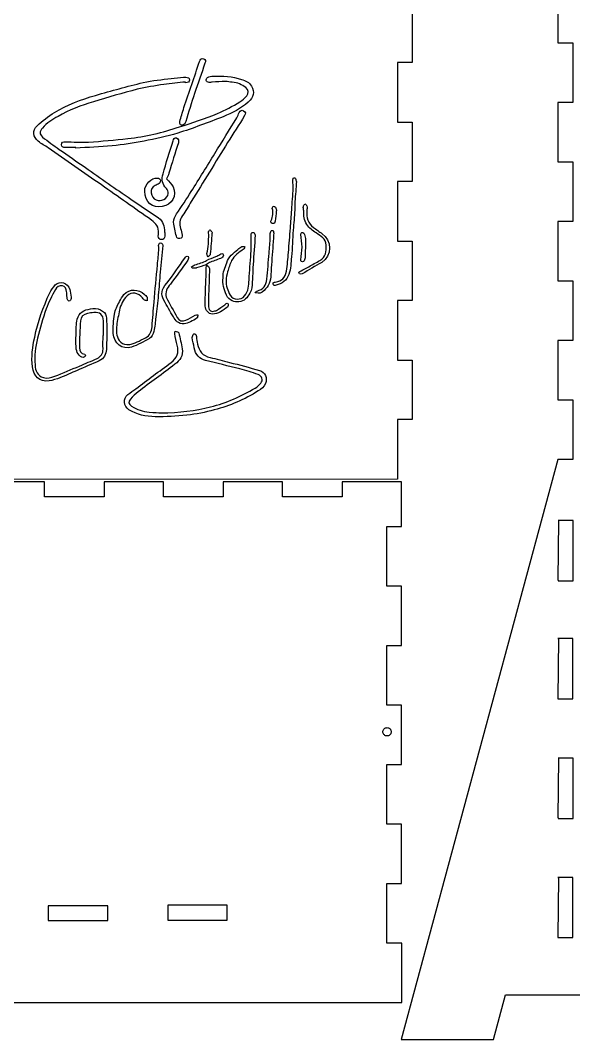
# Model space of a CAD drawing. Extents: x 594 to 1131, y 303 to 853.
# Drawn here: x 766.1 to 952, y 302.9 to 645.5 of the extents above; entities that cross this region are included whole.
import ezdxf

# ---------------------------------------------------------------- set-up
doc = ezdxf.new("R2010")
doc.units = 0
doc.layers.get('0').update_dxf_attribs({"linetype": 'CONTINUOUS'})

msp = doc.modelspace()

# ---------------------------------------------------------------- linework, layer by layer
at = {"color": 7}
for p, q in [((946.700829, 657.929193), (946.700829, 637.962385)), ((897.782562, 651.340204), (897.782562, 631.338127)), ((946.700829, 637.962385), (951.710159, 637.962385)), ((951.710159, 637.962385), (951.710159, 617.960309)), ((897.782562, 631.338127), (892.808501, 631.338127)), ((892.808501, 631.338127), (892.808501, 611.336024)), ((951.710159, 617.960309), (946.700829, 617.960309)), ((946.700829, 617.960309), (946.700829, 597.958232)), ((892.808501, 611.336024), (897.782562, 611.336024)), ((897.782562, 611.336024), (897.782562, 591.333947)), ((946.700829, 597.958232), (951.710159, 597.958232)), ((951.710159, 597.958232), (951.710159, 577.956155)), ((897.782562, 591.333947), (892.808501, 591.333947)), ((892.808501, 591.333947), (892.808501, 571.33187)), ((951.710159, 577.956155), (946.700829, 577.956155)), ((946.700829, 577.956155), (946.700829, 557.954079)), ((892.808501, 571.33187), (897.782562, 571.33187)), ((897.782562, 571.33187), (897.782562, 551.329794)), ((946.700829, 557.954079), (951.710159, 557.954079)), ((951.710159, 557.954079), (951.710159, 537.951976)), ((897.782562, 551.329794), (892.808501, 551.329794)), ((892.808501, 551.329794), (892.808501, 531.327717)), ((951.710159, 537.951976), (946.700829, 537.951976)), ((946.700829, 537.951976), (946.700829, 517.949901)), ((892.808501, 531.327717), (897.782562, 531.327717)), ((897.782562, 531.327717), (897.782562, 511.32564)), ((946.700829, 517.949901), (951.710159, 517.949901)), ((951.710159, 517.949901), (951.710159, 497.947833)), ((897.782562, 511.32564), (892.808501, 511.32564)), ((892.808501, 511.32564), (892.808501, 491.323564)), ((946.700829, 497.947833), (893.99694, 302.93638)), ((951.710159, 497.947833), (946.700829, 497.947833)), ((892.808501, 491.323564), (602.654336, 491.198628)), ((774.205556, 490.372713), (754.203479, 490.372713)), ((774.205556, 485.363357), (774.205556, 490.372713)), ((814.209736, 490.372713), (794.207659, 490.372713)), ((794.207659, 490.372713), (794.207659, 485.363357)), ((814.209736, 485.363357), (814.209736, 490.372713)), ((854.213889, 490.372713), (834.211812, 490.372713)), ((834.211812, 490.372713), (834.211812, 485.363357)), ((854.213889, 485.363357), (854.213889, 490.372713)), ((894.182773, 490.372713), (874.180697, 490.372713)), ((874.180697, 490.372713), (874.180697, 485.363357)), ((894.182773, 475.379966), (894.182773, 490.372713)), ((794.207659, 485.363357), (774.205556, 485.363357)), ((834.211812, 485.363357), (814.209736, 485.363357)), ((874.180697, 485.363357), (854.213889, 485.363357)), ((946.937287, 477.4166), (946.700591, 457.414515)), ((951.805515, 477.4166), (946.831454, 477.4166)), ((946.831454, 477.4166), (946.937287, 477.4166)), ((951.805515, 457.414515), (951.805515, 477.4166)), ((889.208712, 455.37789), (889.208712, 475.379966)), ((889.208712, 475.379966), (894.182773, 475.379966)), ((946.700591, 457.414515), (946.831454, 457.414515)), ((946.831454, 457.414515), (946.831454, 457.202854)), ((946.831454, 457.202854), (951.805515, 457.202854)), ((951.805515, 457.202854), (951.805515, 457.414515)), ((894.182773, 455.37789), (889.208712, 455.37789)), ((894.182773, 435.375813), (894.182773, 455.37789)), ((889.208712, 415.373736), (889.208712, 435.375813)), ((889.208712, 435.375813), (894.182773, 435.375813)), ((946.866723, 437.729936), (946.700591, 417.727851)), ((951.73495, 437.729936), (946.725594, 437.729936)), ((946.725594, 437.729936), (946.866723, 437.729936)), ((951.73495, 417.727851), (951.73495, 437.729936)), ((894.182773, 415.373736), (889.208712, 415.373736)), ((894.182773, 395.371633), (894.182773, 415.373736)), ((946.700591, 417.727851), (946.725726, 417.727851)), ((946.725726, 417.727851), (946.725594, 417.516187)), ((946.725594, 417.516187), (951.73495, 417.516187)), ((951.73495, 417.516187), (951.73495, 417.727851)), ((946.937287, 397.514106), (946.700591, 377.512042)), ((951.805515, 397.514106), (946.831454, 397.514106)), ((946.831454, 397.514106), (946.937287, 397.514106)), ((951.805515, 377.512042), (951.805515, 397.514106)), ((889.208712, 375.369556), (889.208712, 395.371633)), ((889.208712, 395.371633), (894.182773, 395.371633)), ((946.700591, 377.512042), (946.831454, 377.512042)), ((946.831454, 377.512042), (946.831454, 377.300367)), ((946.831454, 377.300367), (951.805515, 377.300367)), ((951.805515, 377.300367), (951.805515, 377.512042)), ((894.182773, 375.369556), (889.208712, 375.369556)), ((894.182773, 355.367506), (894.182773, 375.369556)), ((946.866723, 357.47467), (946.700591, 337.472604)), ((951.73495, 357.47467), (946.725594, 357.47467)), ((946.725594, 357.47467), (946.866723, 357.47467)), ((951.73495, 337.472604), (951.73495, 357.47467)), ((889.279647, 335.400328), (889.208712, 355.367506)), ((889.208712, 355.367506), (894.182773, 355.367506)), ((795.437063, 347.958895), (775.434987, 347.958895)), ((775.434987, 347.958895), (775.434987, 342.949565)), ((795.437063, 342.949565), (795.437063, 347.958895)), ((835.625605, 348.150268), (815.623528, 348.150268)), ((815.623528, 348.150268), (815.623528, 343.140938)), ((835.625605, 343.140938), (835.625605, 348.150268)), ((775.434987, 342.949565), (795.437063, 342.949565)), ((815.623528, 343.140938), (835.625605, 343.140938)), ((946.700591, 337.472604), (946.725726, 337.472604)), ((946.725726, 337.472604), (946.725594, 337.260932)), ((946.725594, 337.260932), (951.73495, 337.260932)), ((951.73495, 337.260932), (951.73495, 337.472604)), ((894.253708, 335.400328), (889.279647, 335.400328)), ((894.253708, 315.398251), (894.253708, 335.400328)), ((599.231623, 315.384281), (889.208739, 315.398304)), ((889.208739, 315.398304), (894.253708, 315.398251)), ((925.086302, 302.93638), (929.151255, 317.977196)), ((929.151255, 317.977196), (1024.171861, 317.977196)), ((893.99694, 302.93638), (925.086302, 302.93638))]:
    msp.add_line(p, q, dxfattribs=at)
at = {"color": 0}
for points in [[(823.702189, 624.009727), (824.574465, 626.592288), (825.404795, 629.189277), (826.304235, 631.762207)], [(828.110893, 631.13082), (826.951548, 627.751158), (825.758981, 624.382522), (824.636805, 620.990586)], [(826.304235, 631.762207), (826.507231, 632.342882), (826.891523, 632.973502), (827.691303, 632.665635)], [(827.691303, 632.665635), (828.447626, 632.37449), (828.318476, 631.735948), (828.110893, 631.13082)], [(791.33792, 620.339425), (796.658866, 621.87299), (801.998244, 623.365953), (807.387252, 624.630983)], [(814.332091, 623.997896), (811.33201, 623.54264), (808.308913, 623.121485), (805.374893, 622.374678)], [(807.387252, 624.630983), (810.456281, 625.351416), (813.637941, 625.600126), (816.774019, 626.023186)], [(821.573712, 624.827029), (819.158876, 624.556998), (816.732629, 624.362169), (814.332091, 623.997896)], [(816.774019, 626.023186), (818.149576, 626.20875), (819.537599, 626.303229), (820.920829, 626.42952)], [(820.920829, 626.42952), (821.191174, 626.454202), (821.473791, 626.47764), (821.736329, 626.426947)], [(821.054433, 616.244774), (821.907324, 618.84283), (822.827098, 621.418849), (823.702189, 624.009727)], [(821.599937, 624.593874), (821.591197, 624.671592), (821.582452, 624.749311), (821.573712, 624.827029)], [(822.925537, 625.481661), (822.903853, 624.859087), (822.429596, 624.558597), (821.599937, 624.593874)], [(821.736329, 626.426947), (822.28582, 626.320844), (822.954155, 626.303735), (822.925537, 625.481661)], [(828.48569, 625.373875), (828.386663, 625.59108), (828.700458, 626.216589), (828.972502, 626.337693)], [(829.48635, 624.654912), (829.100787, 624.769013), (828.636885, 625.042264), (828.48569, 625.373875)], [(828.972502, 626.337693), (829.563733, 626.600893), (830.242224, 626.753393), (830.892808, 626.783516)], [(830.549506, 624.79301), (830.190035, 624.771599), (829.799079, 624.562366), (829.48635, 624.654912)], [(834.968227, 625.002893), (833.494898, 624.995402), (832.021708, 624.880698), (830.549506, 624.79301)], [(830.892808, 626.783516), (834.112554, 626.932593), (837.300212, 626.734848), (840.39013, 625.702383)], [(837.298052, 624.723996), (836.52302, 624.712726), (835.744402, 625.006839), (834.968227, 625.002893)], [(841.805083, 622.92784), (840.472227, 623.87407), (839.067113, 624.74972), (837.298052, 624.723996)], [(840.39013, 625.702383), (841.721959, 625.257363), (843.024087, 624.737284), (843.774347, 623.461461)], [(777.514008, 614.570703), (781.799791, 617.219785), (786.517701, 618.950177), (791.33792, 620.339425)], [(805.374893, 622.374678), (800.425182, 621.114811), (795.515534, 619.682815), (790.630893, 618.186565)], [(824.636805, 620.990586), (823.59671, 617.846767), (822.617044, 614.682628), (821.645103, 611.516896)], [(839.855653, 618.148543), (840.722321, 618.641235), (841.439359, 619.440742), (842.130189, 620.187603)], [(842.130189, 620.187603), (842.912111, 621.032953), (842.825206, 622.203627), (841.805083, 622.92784)], [(843.774347, 623.461461), (844.927602, 621.500387), (844.506406, 619.608842), (842.676221, 618.080507)], [(790.630893, 618.186565), (786.522316, 616.928037), (782.4778, 615.448441), (778.745424, 613.274745)], [(832.323326, 614.234591), (834.938348, 615.283667), (837.395541, 616.749995), (839.855653, 618.148543)], [(842.676221, 618.080507), (840.146782, 615.96825), (837.318436, 614.336283), (834.261645, 613.165702)], [(771.713743, 610.121794), (773.467879, 611.796653), (775.448271, 613.293852), (777.514008, 614.570703)], [(778.745424, 613.274745), (776.856425, 612.174615), (774.912548, 611.130578), (773.48987, 609.361395)], [(819.549143, 609.70902), (823.845382, 611.103764), (828.133815, 612.553868), (832.323326, 614.234591)], [(819.64827, 611.540992), (820.052207, 612.90163), (820.510323, 614.587318), (821.054433, 616.244774)], [(841.443268, 613.516283), (839.536628, 610.507008), (837.617499, 607.505345), (835.741787, 604.476838)], [(838.787828, 612.783868), (839.130302, 613.346419), (839.353372, 613.980589), (839.649687, 614.572609)], [(839.649687, 614.572609), (839.960416, 615.193438), (840.436884, 615.544808), (841.109056, 615.144967)], [(841.109056, 615.144967), (841.76411, 614.755311), (841.864553, 614.181204), (841.443268, 613.516283)], [(772.090109, 604.901857), (770.313724, 606.378736), (770.061039, 608.543777), (771.713743, 610.121794)], [(834.261645, 613.165702), (829.200758, 611.227664), (824.139443, 609.262187), (818.977619, 607.62592)], [(820.672984, 610.358987), (819.916072, 610.157962), (819.599239, 610.407856), (819.64827, 611.540992)], [(821.645103, 611.516896), (821.474057, 610.959785), (821.279213, 610.519996), (820.672984, 610.358987)], [(831.447119, 600.814866), (833.904283, 604.798224), (836.354057, 608.786203), (838.787828, 612.783868)], [(773.48987, 609.361395), (772.520331, 608.155718), (772.37738, 607.284589), (773.554532, 606.323542)], [(802.184232, 605.829643), (808.120271, 606.443337), (813.889534, 607.871672), (819.549143, 609.70902)], [(818.977619, 607.62592), (815.287952, 606.456319), (811.454936, 605.696119), (807.646347, 604.956962)], [(775.472222, 602.656682), (774.36075, 603.429372), (773.124491, 604.041878), (772.090109, 604.901857)], [(773.554532, 606.323542), (775.353119, 604.855147), (777.276227, 603.536514), (779.173205, 602.192028)], [(779.869221, 603.760686), (779.858571, 604.583947), (780.476719, 604.756667), (781.195834, 604.741419)], [(781.139316, 602.764704), (780.478857, 602.774574), (779.878797, 603.020739), (779.869221, 603.760686)], [(781.195834, 604.741419), (783.797574, 604.686248), (786.409865, 604.484751), (788.999445, 604.643683)], [(796.924874, 603.351773), (792.862776, 602.954282), (788.771453, 602.855427), (784.692841, 602.626708)], [(788.999445, 604.643683), (793.402188, 604.913903), (797.794829, 605.375847), (802.184232, 605.829643)], [(807.646347, 604.956962), (804.100978, 604.268884), (800.517685, 603.70334), (796.924874, 603.351773)], [(814.014681, 593.907687), (815.069214, 597.632483), (816.228215, 601.328134), (817.383879, 605.023375)], [(819.166611, 604.365426), (818.106326, 600.980995), (817.072494, 597.588258), (816.007106, 594.205449)], [(817.383879, 605.023375), (817.546907, 605.544661), (817.715481, 606.347955), (818.575458, 606.018637)], [(818.575458, 606.018637), (819.323708, 605.732112), (819.393717, 605.090335), (819.166611, 604.365426)], [(835.741787, 604.476838), (831.654268, 597.87716), (827.590832, 591.262567), (823.516606, 584.654654)], [(793.313217, 590.212938), (787.373241, 594.370895), (781.425589, 598.517923), (775.472222, 602.656682)], [(779.173205, 602.192028), (782.083968, 600.129026), (785.015087, 598.094696), (787.9418, 596.054271)], [(784.685228, 602.759726), (783.503233, 602.759726), (782.321047, 602.747041), (781.139316, 602.764704)], [(784.692841, 602.626708), (784.690304, 602.671046), (784.687766, 602.715388), (784.685228, 602.759726)], [(823.521126, 588.032319), (826.191232, 592.27549), (828.815, 596.547891), (831.447119, 600.814866)], [(787.9418, 596.054271), (793.027302, 592.508801), (798.106713, 588.954474), (803.20688, 585.430218)], [(815.193222, 588.995559), (813.667237, 590.403257), (813.506786, 592.113723), (814.014681, 593.907687)], [(816.007106, 594.205449), (815.782787, 593.493186), (815.465516, 592.810194), (815.242858, 592.245139)], [(810.152414, 578.383783), (804.542025, 582.330633), (798.932824, 586.279233), (793.313217, 590.212938)], [(807.874241, 588.119241), (807.837294, 590.479293), (810.066091, 592.666934), (812.24381, 592.52481)], [(811.341544, 590.029626), (810.39976, 589.477626), (809.90272, 588.626398), (810.039572, 587.534463)], [(812.705057, 590.683017), (812.347363, 590.359258), (811.777032, 590.284876), (811.341544, 590.029626)], [(812.24381, 592.52481), (812.60241, 592.501402), (813.187155, 592.140801), (813.222587, 591.876414)], [(813.222587, 591.876414), (813.273283, 591.498213), (813.010084, 590.959109), (812.705057, 590.683017)], [(817.440761, 589.567274), (818.774217, 586.725355), (817.005006, 583.452365), (813.769596, 582.963409)], [(815.242858, 592.245139), (816.036313, 591.303391), (816.980241, 590.548744), (817.440761, 589.567274)], [(857.63764, 591.478182), (857.627934, 591.839111), (857.700508, 592.211462), (857.805043, 592.557723)], [(857.775192, 589.143255), (857.818791, 589.916232), (857.658585, 590.698778), (857.63764, 591.478182)], [(857.805043, 592.557723), (857.823744, 592.619697), (858.302921, 592.659224), (858.360436, 592.571719)], [(858.874307, 591.391187), (858.697953, 589.134638), (858.502031, 586.879365), (858.354551, 584.620933)], [(858.360436, 592.571719), (858.556569, 592.273313), (858.66206, 591.9146), (858.794847, 591.576051)], [(858.794847, 591.576051), (858.81537, 591.523739), (858.797713, 591.456448), (858.797713, 591.396088)], [(858.797713, 591.396088), (858.823244, 591.394455), (858.848775, 591.39282), (858.874307, 591.391187)], [(813.769596, 582.963409), (810.503329, 582.469807), (807.934149, 584.29229), (807.874241, 588.119241)], [(810.039572, 587.534463), (810.174486, 586.457953), (810.731673, 585.600548), (811.769303, 585.166226)], [(811.769303, 585.166226), (813.33318, 584.511628), (815.511821, 585.626612), (815.777801, 587.315014)], [(815.777801, 587.315014), (815.861042, 587.843432), (815.586777, 588.632506), (815.193222, 588.995559)], [(818.566557, 580.469176), (820.253704, 582.96628), (821.916148, 585.481781), (823.521126, 588.032319)], [(857.254491, 581.828241), (857.42808, 584.266653), (857.637584, 586.702894), (857.775192, 589.143255)], [(803.20688, 585.430218), (806.288386, 583.30087), (809.409489, 581.228926), (812.502467, 579.116063)], [(823.516606, 584.654654), (822.549274, 583.085747), (821.674971, 581.447397), (820.581159, 579.972003)], [(850.736572, 582.296301), (850.666275, 582.506777), (850.890749, 582.815696), (850.978871, 583.079083)], [(850.978871, 583.079083), (851.262181, 582.969156), (851.672504, 582.938089), (851.800605, 582.731789)], [(851.800605, 582.731789), (852.021848, 582.375488), (852.067791, 581.910354), (852.187274, 581.49088)], [(858.354551, 584.620933), (858.292249, 583.666882), (858.382692, 582.702587), (858.315182, 581.74922)], [(861.292935, 581.509243), (861.296533, 582.014879), (861.118425, 582.529398), (861.170764, 583.024273)], [(861.170764, 583.024273), (861.202848, 583.327617), (861.514711, 583.601372), (861.700938, 583.888408)], [(861.700938, 583.888408), (861.928743, 583.652162), (862.304151, 583.44303), (862.35357, 583.174029)], [(862.35357, 583.174029), (862.45574, 582.617742), (862.384354, 582.029577), (862.384354, 581.553443)], [(812.502467, 579.116063), (814.129406, 578.004671), (814.392016, 576.260542), (814.562118, 574.491382)], [(817.579962, 577.681781), (817.605826, 578.739367), (817.986548, 579.610715), (818.566557, 580.469176)], [(820.581159, 579.972003), (819.528242, 578.551758), (819.513217, 577.115366), (819.937561, 575.540011)], [(850.384264, 578.281829), (850.897945, 579.595879), (851.204933, 580.89388), (850.736572, 582.296301)], [(852.083638, 581.454943), (851.976082, 580.315771), (851.889149, 579.174111), (851.752219, 578.038482)], [(852.187274, 581.49088), (852.152736, 581.478903), (852.118187, 581.46692), (852.083638, 581.454943)], [(856.837572, 575.766595), (856.99227, 577.785933), (857.110687, 579.808031), (857.254491, 581.828241)], [(858.315182, 581.74922), (858.157485, 579.52281), (857.918452, 577.302137), (857.76342, 575.075583)], [(862.344664, 576.9172), (861.414484, 578.339422), (861.281452, 579.892143), (861.292935, 581.509243)], [(862.384354, 581.553443), (862.106208, 579.22232), (862.738928, 577.344554), (864.585417, 575.966576)], [(812.516787, 574.015492), (812.711654, 576.002969), (811.660697, 577.322715), (810.152414, 578.383783)], [(818.497709, 572.995204), (818.163024, 574.551212), (817.882185, 576.118793), (817.579962, 577.681781)], [(850.733341, 577.275778), (850.060052, 577.38877), (850.260883, 577.966219), (850.384264, 578.281829)], [(851.752219, 578.038482), (851.684343, 577.475426), (851.308657, 577.179227), (850.733341, 577.275778)], [(856.163939, 567.544395), (856.4124, 570.282976), (856.627546, 573.024722), (856.837572, 575.766595)], [(865.47887, 574.109083), (864.283982, 574.87222), (863.150307, 575.685348), (862.344664, 576.9172)], [(864.585417, 575.966576), (865.549967, 575.246778), (866.488531, 574.483236), (867.503201, 573.841165)], [(813.491771, 571.836264), (812.772556, 571.872817), (812.406688, 572.31222), (812.412241, 573.026821)], [(812.412241, 573.026821), (812.4148, 573.356607), (812.484437, 573.685511), (812.516787, 574.015492)], [(814.620521, 573.03892), (814.637524, 572.328379), (814.172928, 571.801637), (813.491771, 571.836264)], [(814.562118, 574.491382), (814.608422, 574.009773), (814.608927, 573.523366), (814.620521, 573.03892)], [(819.670669, 572.185135), (818.980922, 572.046645), (818.622239, 572.416239), (818.497709, 572.995204)], [(820.411679, 573.338111), (820.483392, 572.804318), (820.33378, 572.318278), (819.670669, 572.185135)], [(819.937561, 575.540011), (820.132761, 574.815355), (820.311991, 574.080176), (820.411679, 573.338111)], [(828.726051, 567.222927), (829.339909, 569.306832), (829.345406, 571.438851), (829.370038, 573.57298)], [(829.370038, 573.57298), (829.373058, 573.834985), (829.190979, 574.125286), (829.258661, 574.353924)], [(829.258661, 574.353924), (829.347921, 574.655426), (829.599342, 574.908924), (829.781049, 575.183061)], [(829.781049, 575.183061), (830.014136, 574.92682), (830.260926, 574.681124), (830.471418, 574.407503)], [(830.444921, 574.053662), (830.275441, 571.710861), (830.133441, 569.365379), (829.905425, 567.028299)], [(830.480303, 574.052196), (830.468509, 574.052684), (830.456715, 574.053173), (830.444921, 574.053662)], [(830.471418, 574.407503), (830.529761, 574.331669), (830.480303, 574.172912), (830.480303, 574.052196)], [(843.557825, 567.180221), (843.666936, 569.2059), (843.602213, 571.240463), (843.65653, 573.269946)], [(843.65653, 573.269946), (843.668857, 573.730305), (843.745962, 574.358372), (844.404814, 574.262382)], [(844.972256, 573.367174), (844.784208, 570.054227), (844.51288, 566.746115), (844.307486, 563.434001)], [(844.404814, 574.262382), (844.641948, 574.227839), (844.989381, 573.668942), (844.972256, 573.367174)], [(849.650251, 567.299099), (849.798086, 569.104047), (849.946777, 570.90905), (850.071057, 572.715686)], [(850.071057, 572.715686), (850.097433, 573.099112), (849.939236, 573.505509), (850.011544, 573.872676)], [(850.011544, 573.872676), (850.087582, 574.258795), (850.280328, 574.871881), (850.523892, 574.925793)], [(850.523892, 574.925793), (851.129716, 575.059868), (851.22922, 574.477272), (851.206021, 574.017874)], [(851.206021, 574.017874), (851.120687, 572.327607), (851.002181, 570.638916), (850.886318, 568.950309)], [(857.76342, 575.075583), (857.554538, 572.075736), (857.503919, 569.060336), (857.1733, 566.075103)], [(860.374716, 573.616313), (860.358702, 573.838166), (860.501674, 574.241848), (860.628498, 574.266525)], [(860.762085, 569.265403), (860.620802, 570.795119), (860.47662, 572.204192), (860.374716, 573.616313)], [(860.628498, 574.266525), (860.859279, 574.311413), (861.291292, 574.201969), (861.360279, 574.038869)], [(861.360279, 574.038869), (861.599412, 573.473631), (861.85286, 572.859112), (861.859334, 572.260724)], [(861.859334, 572.260724), (861.882878, 570.082712), (861.834403, 567.902623), (861.749135, 565.725827)], [(868.838106, 569.945793), (868.668982, 572.157311), (867.066069, 573.095386), (865.47887, 574.109083)], [(867.503201, 573.841165), (870.684428, 571.828107), (870.922095, 566.228053), (867.355654, 564.194783)], [(812.150963, 563.346051), (812.320138, 565.177097), (812.492672, 567.007942), (812.640696, 568.840731)], [(812.640696, 568.840731), (812.666555, 569.160901), (812.534583, 569.493131), (812.555517, 569.814588)], [(812.555517, 569.814588), (812.573886, 570.09666), (812.632072, 570.442317), (812.810681, 570.624812)], [(812.810681, 570.624812), (812.932241, 570.74901), (813.355247, 570.731863), (813.528402, 570.61188)], [(813.924139, 569.909045), (813.666587, 566.90138), (813.357018, 563.898229), (813.084469, 560.891775)], [(813.528402, 570.61188), (813.731987, 570.470802), (813.943812, 570.138761), (813.924139, 569.909045)], [(839.159071, 568.571175), (839.577984, 568.907397), (839.983044, 569.293466), (840.460688, 569.511677)], [(840.460688, 569.511677), (840.745542, 569.64181), (841.159242, 569.489916), (841.515026, 569.464812)], [(841.515026, 569.464812), (841.386997, 569.172223), (841.340926, 568.76452), (841.117724, 568.605613)], [(850.886318, 568.950309), (850.683688, 565.997082), (850.373625, 563.046849), (850.300118, 560.090596)], [(860.328473, 565.055703), (860.458351, 566.492529), (860.620424, 567.926439), (860.762085, 569.265403)], [(866.703255, 564.808685), (868.777915, 565.960923), (868.999801, 567.831354), (868.838106, 569.945793)], [(815.294987, 557.212276), (817.402919, 559.936014), (819.335452, 562.796099), (821.321186, 565.613168)], [(821.321186, 565.613168), (821.622776, 566.04101), (821.931851, 566.521503), (822.43416, 566.149754)], [(822.43416, 566.149754), (822.628072, 566.006244), (822.608032, 565.231047), (822.40362, 564.945215)], [(829.166036, 566.094543), (829.007873, 566.474055), (828.635808, 566.916578), (828.726051, 567.222927)], [(828.685066, 564.82501), (829.688874, 565.472035), (830.781721, 565.666385), (831.801748, 566.135139)], [(829.905425, 567.028299), (829.873025, 566.696163), (829.422844, 566.404785), (829.166036, 566.094543)], [(833.783101, 565.740103), (832.551215, 565.175958), (831.24756, 564.77101), (829.988693, 564.261977)], [(831.801748, 566.135139), (832.265761, 566.348369), (832.72351, 566.590423), (833.144822, 566.877132)], [(833.144822, 566.877132), (833.568266, 567.165295), (834.058965, 567.365615), (834.278225, 566.834892)], [(834.278225, 566.834892), (834.388147, 566.568828), (834.074013, 565.873318), (833.783101, 565.740103)], [(835.420879, 564.070086), (836.095123, 566.052504), (837.607682, 567.326013), (839.159071, 568.571175)], [(841.117724, 568.605613), (839.59502, 567.521513), (837.952572, 566.531325), (837.080074, 564.814005)], [(842.923816, 558.312818), (843.069952, 561.271819), (843.39844, 564.221592), (843.557825, 567.180221)], [(848.906509, 558.538341), (849.212597, 561.452493), (849.410995, 564.378012), (849.650251, 567.299099)], [(855.481477, 561.248864), (855.819593, 563.329543), (855.973181, 565.441961), (856.163939, 567.544395)], [(857.1733, 566.075103), (856.953701, 564.092424), (857.053816, 562.060993), (856.311419, 560.128188)], [(861.749135, 565.725827), (861.732321, 565.296841), (861.477818, 564.848981), (861.234787, 564.473318)], [(810.99817, 550.870335), (811.366981, 555.030277), (811.766743, 559.187464), (812.150963, 563.346051)], [(822.40362, 564.945215), (820.466906, 562.237047), (818.463654, 559.576582), (816.493507, 556.89214)], [(823.786685, 562.241484), (823.714072, 562.249296), (823.588064, 562.658431), (823.629759, 562.689371)], [(823.629759, 562.689371), (823.971801, 562.943141), (824.323937, 563.215301), (824.717697, 563.361543)], [(825.078734, 562.221166), (824.647533, 562.210127), (824.213416, 562.195563), (823.786685, 562.241484)], [(824.717697, 563.361543), (826.044323, 563.854258), (827.529391, 564.080092), (828.685066, 564.82501)], [(825.319289, 562.342543), (825.234321, 562.315074), (825.159698, 562.223232), (825.078734, 562.221166)], [(828.596861, 563.393238), (827.353353, 562.995475), (826.335619, 562.67118), (825.319289, 562.342543)], [(828.263887, 553.335362), (828.362481, 556.592638), (828.478322, 559.849386), (828.596861, 563.393238)], [(829.988693, 564.261977), (829.554527, 564.086416), (829.174327, 563.777391), (828.560413, 563.40124)], [(828.560413, 563.40124), (829.866817, 562.677444), (829.628733, 561.722899), (829.606478, 560.877465)], [(834.200637, 559.044082), (834.028847, 560.834743), (834.858883, 562.417721), (835.420879, 564.070086)], [(837.080074, 564.814005), (836.47831, 563.629562), (836.085067, 562.325863), (835.713418, 561.042231)], [(844.307486, 563.434001), (844.146512, 560.838213), (844.088309, 558.235413), (843.888211, 555.643157)], [(860.528304, 564.451596), (860.391152, 564.520322), (860.310094, 564.852441), (860.328473, 565.055703)], [(860.385555, 561.351378), (861.262373, 561.813075), (862.151718, 562.251723), (863.019662, 562.72935)], [(861.234787, 564.473318), (861.156472, 564.352258), (860.723071, 564.354002), (860.528304, 564.451596)], [(867.355654, 564.194783), (865.15668, 562.941125), (863.000994, 561.611595), (860.804996, 560.352512)], [(863.019662, 562.72935), (864.254886, 563.40908), (865.470641, 564.124097), (866.703255, 564.808685)], [(813.084469, 560.891775), (812.852554, 558.333552), (812.681575, 555.769548), (812.428388, 553.21358)], [(829.606478, 560.877465), (829.542783, 558.457422), (829.411455, 556.039232), (829.333939, 553.619444)], [(835.351492, 553.216406), (834.524444, 555.063121), (833.920764, 556.946351), (834.200637, 559.044082)], [(835.713418, 561.042231), (835.44018, 560.098492), (835.257668, 559.106206), (835.203418, 558.126213)], [(845.639648, 554.566198), (847.711732, 555.097881), (848.69715, 556.545195), (848.906509, 558.538341)], [(850.300118, 560.090596), (850.246035, 557.915649), (849.509423, 556.160542), (847.958172, 554.688452)], [(851.753607, 557.572669), (854.02651, 557.993076), (855.110089, 558.963346), (855.481477, 561.248864)], [(856.311419, 560.128188), (855.529319, 558.091992), (853.984843, 557.069582), (852.023525, 556.499957)], [(859.864533, 560.324299), (859.758587, 560.350236), (859.62198, 560.806729), (859.703482, 560.920671)], [(859.703482, 560.920671), (859.848552, 561.123456), (860.144234, 561.224299), (860.385555, 561.351378)], [(860.804996, 560.352512), (860.5588, 560.211357), (860.162558, 560.251358), (859.864533, 560.324299)], [(777.847684, 555.062633), (776.741228, 552.931419), (775.571302, 550.80252), (774.77077, 548.550451)], [(775.93428, 553.923677), (776.380058, 554.902087), (777.082698, 555.804203), (777.819032, 556.600928)], [(777.819032, 556.600928), (779.308247, 558.212292), (782.02715, 557.413623), (782.657369, 555.13459)], [(780.202715, 556.293974), (779.187998, 556.420965), (778.298162, 555.930327), (777.847684, 555.062633)], [(781.623915, 554.397534), (781.440939, 555.212173), (781.245936, 556.16343), (780.202715, 556.293974)], [(782.657369, 555.13459), (782.890219, 554.292533), (783.045123, 553.423083), (783.155361, 552.555927)], [(800.906108, 553.367806), (802.760226, 555.588585), (805.9149, 555.197203), (807.688431, 553.50608)], [(814.340148, 551.472421), (813.148697, 553.67124), (813.47895, 554.865722), (815.294987, 557.212276)], [(816.493507, 556.89214), (816.010693, 556.234271), (815.413054, 555.592633), (815.171167, 554.845449)], [(835.203418, 558.126213), (835.105102, 556.35044), (835.740965, 554.725372), (836.593668, 553.213613)], [(841.441175, 552.949465), (842.778607, 554.533476), (842.82907, 556.394389), (842.923816, 558.312818)], [(843.888211, 555.643157), (843.840947, 555.030899), (843.442584, 554.430084), (843.144325, 553.855906)], [(851.060629, 556.997492), (850.973751, 557.57353), (851.401454, 557.50753), (851.753607, 557.572669)], [(852.023525, 556.499957), (851.60143, 556.377365), (851.152171, 556.390575), (851.060629, 556.997492)], [(770.889152, 539.067241), (771.893221, 544.249504), (773.75695, 549.144763), (775.93428, 553.923677)], [(781.768832, 552.409502), (781.700962, 553.071036), (781.76785, 553.756696), (781.623915, 554.397534)], [(782.028258, 551.475836), (781.863312, 551.739529), (781.801591, 552.090199), (781.768832, 552.409502)], [(783.155361, 552.555927), (783.19744, 552.224958), (783.070336, 551.839245), (782.921931, 551.524944)], [(801.410917, 552.342515), (800.322596, 550.913097), (799.536876, 549.325465), (799.245414, 547.521889)], [(799.367596, 551.040426), (799.762222, 551.873666), (800.312473, 552.65677), (800.906108, 553.367806)], [(806.618767, 552.830354), (804.883689, 554.365867), (802.813909, 554.185243), (801.410917, 552.342515)], [(807.589215, 551.667827), (807.210959, 551.99115), (806.992598, 552.499523), (806.618767, 552.830354)], [(808.636412, 551.232333), (808.282083, 551.37134), (807.862608, 551.43413), (807.589215, 551.667827)], [(807.688431, 553.50608), (808.035836, 553.174827), (808.470336, 552.868884), (808.658257, 552.457078)], [(808.658257, 552.457078), (808.811189, 552.121944), (808.655336, 551.645894), (808.636412, 551.232333)], [(812.428388, 553.21358), (812.184329, 550.749808), (811.869513, 548.29305), (811.585797, 545.83321)], [(815.171167, 554.845449), (814.937259, 554.12293), (814.821679, 553.143738), (815.127778, 552.503882)], [(815.127778, 552.503882), (816.243785, 550.171038), (817.528205, 547.916043), (818.810149, 545.666467)], [(828.223191, 549.519683), (828.169097, 550.788771), (828.225401, 552.063863), (828.263887, 553.335362)], [(829.333939, 553.619444), (829.286819, 552.148458), (829.175237, 550.665712), (829.304027, 549.206915)], [(839.524651, 550.946835), (838.008593, 550.845198), (836.248467, 551.213548), (835.351492, 553.216406)], [(836.593668, 553.213613), (837.581729, 551.461893), (840.130524, 551.397199), (841.441175, 552.949465)], [(843.144325, 553.855906), (842.367645, 552.360622), (841.361016, 551.069961), (839.524651, 550.946835)], [(847.958172, 554.688452), (847.084209, 553.859088), (846.488069, 553.640572), (844.956998, 553.969398)], [(844.956998, 553.969398), (845.182926, 554.174632), (845.37826, 554.499138), (845.639648, 554.566198)], [(774.77077, 548.550451), (773.624876, 545.326791), (772.674042, 542.021895), (771.848281, 538.699907)], [(782.921931, 551.524944), (782.688686, 551.030964), (782.305832, 551.03208), (782.028258, 551.475836)], [(785.190833, 545.117276), (785.764215, 547.371583), (787.519114, 548.256441), (789.602947, 548.542316)], [(789.602947, 548.542316), (790.743113, 548.698731), (791.939468, 548.897446), (793.061096, 548.251415)], [(793.061096, 548.251415), (793.95862, 547.734458), (794.844414, 547.179298), (794.943483, 546.073809)], [(797.698511, 546.794178), (797.948317, 548.263965), (798.715735, 549.66402), (799.367596, 551.040426)], [(810.328379, 542.560619), (810.548861, 545.330761), (810.752773, 548.102392), (810.99817, 550.870335)], [(817.513002, 545.87435), (816.3875, 547.69866), (815.362019, 549.586554), (814.340148, 551.472421)], [(830.548568, 546.835913), (829.328659, 546.870889), (828.285587, 548.055882), (828.223191, 549.519683)], [(829.304027, 549.206915), (829.425098, 547.835595), (830.168496, 547.475074), (831.481229, 547.883337)], [(835.722458, 549.163143), (834.124526, 548.125091), (832.630541, 546.776221), (830.548568, 546.835913)], [(831.996549, 548.054294), (832.943281, 548.672794), (833.914328, 549.263153), (834.800797, 549.960168)], [(834.800797, 549.960168), (835.136519, 550.224138), (835.438859, 550.702999), (835.794355, 550.354227)], [(835.794355, 550.354227), (835.991476, 550.160843), (835.936498, 549.302177), (835.722458, 549.163143)], [(784.866072, 542.513465), (784.898961, 543.385496), (784.976696, 544.275369), (785.190833, 545.117276)], [(788.631553, 547.010462), (787.315079, 546.731305), (786.35928, 545.897471), (786.265614, 544.586065)], [(790.785164, 547.340426), (790.063861, 547.258541), (789.34099, 547.160896), (788.631553, 547.010462)], [(793.991284, 544.511559), (793.967643, 546.536949), (792.794527, 547.568571), (790.785164, 547.340426)], [(794.943483, 546.073809), (795.0934, 544.400893), (795.153034, 542.715068), (795.152684, 541.034745)], [(797.320305, 540.323331), (797.209706, 542.472642), (797.338129, 544.673864), (797.698511, 546.794178)], [(799.245414, 547.521889), (798.97081, 545.822571), (798.49803, 544.134807), (798.426439, 542.428786)], [(811.585797, 545.83321), (811.39907, 544.2142), (811.347819, 542.562873), (810.972222, 540.988935)], [(821.167259, 543.536358), (819.001179, 543.456033), (818.235032, 544.704021), (817.513002, 545.87435)], [(818.810149, 545.666467), (819.432158, 544.57496), (820.547148, 544.217792), (821.695366, 544.74821)], [(825.46954, 545.514328), (824.015095, 544.536907), (822.473562, 543.721552), (821.167259, 543.536358)], [(821.695366, 544.74821), (822.76051, 545.240235), (823.739953, 545.914962), (824.786001, 546.45312)], [(824.786001, 546.45312), (825.047528, 546.587668), (825.420087, 546.506387), (825.741617, 546.5243)], [(825.741617, 546.5243), (825.657138, 546.178405), (825.687873, 545.661053), (825.46954, 545.514328)], [(831.481229, 547.883337), (831.654607, 547.937254), (831.850051, 547.958588), (831.996549, 548.054294)], [(784.765887, 536.709194), (784.753896, 538.643847), (784.793151, 540.580044), (784.866072, 542.513465)], [(786.265614, 544.586065), (786.048369, 541.544451), (785.945936, 538.488949), (785.960334, 535.439855)], [(793.995152, 539.608886), (793.995152, 541.243127), (794.010358, 542.87754), (793.991284, 544.511559)], [(798.426439, 542.428786), (798.352016, 540.655461), (798.292824, 538.782976), (799.7928, 537.358206)], [(808.123491, 538.848831), (809.653553, 539.616316), (810.2011, 540.96146), (810.328379, 542.560619)], [(770.128926, 529.080145), (769.668286, 532.460681), (770.249735, 535.767043), (770.889152, 539.067241)], [(771.848281, 538.699907), (771.118531, 535.764155), (770.79397, 532.740071), (771.013848, 529.702138)], [(793.866159, 535.067223), (793.82922, 536.580315), (793.85808, 538.095006), (793.85808, 539.608986)], [(793.85808, 539.608986), (793.903771, 539.608953), (793.949461, 539.60892), (793.995152, 539.608886)], [(795.152684, 541.034745), (795.152262, 539.009127), (795.084358, 536.981699), (794.979337, 534.95849)], [(803.401081, 535.710083), (800.398085, 534.689595), (797.492639, 536.974236), (797.320305, 540.323331)], [(809.472018, 538.636218), (807.546753, 537.488772), (805.516931, 536.429104), (803.401081, 535.710083)], [(805.318005, 537.438109), (806.280424, 537.843568), (807.187526, 538.379349), (808.123491, 538.848831)], [(810.972222, 540.988935), (810.764362, 540.117903), (810.197185, 539.068408), (809.472018, 538.636218)], [(817.948362, 540.208846), (817.896361, 540.49109), (818.051676, 540.811526), (818.111501, 541.114371)], [(818.783962, 536.312541), (818.398793, 537.579537), (818.189089, 538.902359), (817.948362, 540.208846)], [(818.111501, 541.114371), (818.52515, 540.920459), (819.230106, 540.803474), (819.30494, 540.520086)], [(819.30494, 540.520086), (819.773328, 538.746406), (820.156426, 536.944895), (820.461465, 535.1347)], [(823.847542, 538.925725), (823.802499, 539.334482), (824.076164, 540.069772), (824.363673, 540.162647)], [(824.496138, 535.471627), (824.288517, 536.62537), (823.975466, 537.76472), (823.847542, 538.925725)], [(824.363673, 540.162647), (824.947601, 540.351273), (825.19869, 539.857403), (825.248014, 539.241386)], [(825.248014, 539.241386), (825.315086, 538.403759), (825.481789, 537.573162), (825.624105, 536.742688)], [(786.296964, 532.528346), (784.906373, 533.600586), (784.775557, 535.148971), (784.765887, 536.709194)], [(785.960334, 535.439855), (785.964848, 534.4836), (786.366265, 533.430151), (787.722504, 533.39327)], [(791.845921, 531.91878), (793.127115, 532.525181), (793.90341, 533.541427), (793.866159, 535.067223)], [(794.979337, 534.95849), (794.891032, 533.257273), (794.226205, 531.841931), (792.578057, 531.110128)], [(799.7928, 537.358206), (800.556843, 536.632466), (801.45792, 536.628324), (802.836031, 536.594641)], [(802.836031, 536.594641), (803.403919, 536.783544), (804.38812, 537.046365), (805.318005, 537.438109)], [(816.728748, 530.571293), (818.662419, 532.026314), (819.532063, 533.851724), (818.783962, 536.312541)], [(820.461465, 535.1347), (820.84343, 532.868017), (819.674667, 531.206967), (818.010092, 529.932531)], [(828.25668, 531.175494), (826.3833, 531.611893), (824.887271, 533.298096), (824.496138, 535.471627)], [(825.624105, 536.742688), (826.03701, 534.333233), (827.412395, 532.818653), (829.805781, 532.234319)], [(792.578057, 531.110128), (790.10474, 530.011924), (787.610323, 528.961317), (785.128282, 527.882648)], [(785.952233, 529.343377), (787.928152, 530.175551), (789.908885, 531.001994), (791.845921, 531.91878)], [(787.939296, 532.773976), (787.628652, 532.185833), (786.848954, 532.102731), (786.296964, 532.528346)], [(787.722504, 533.39327), (787.80798, 533.390949), (788.012739, 532.913016), (787.939296, 532.773976)], [(839.836413, 528.405069), (835.991398, 529.387044), (832.12209, 530.275056), (828.25668, 531.175494)], [(829.805781, 532.234319), (831.989752, 531.701114), (834.172701, 531.16219), (836.346883, 530.590738)], [(775.757562, 524.366138), (772.498203, 523.923231), (770.558167, 525.930037), (770.128926, 529.080145)], [(771.013848, 529.702138), (771.151349, 527.802322), (771.744678, 526.108168), (773.836351, 525.49627)], [(777.617047, 525.896365), (780.403706, 527.02502), (783.181365, 528.176408), (785.952233, 529.343377)], [(785.128282, 527.882648), (783.218629, 527.052739), (781.336187, 526.154755), (779.399273, 525.395066)], [(804.875338, 521.69816), (808.830552, 524.650425), (812.784994, 527.603779), (816.728748, 530.571293)], [(818.010092, 529.932531), (813.91817, 526.799669), (809.742402, 523.776506), (805.635221, 520.663245)], [(836.346883, 530.590738), (839.72316, 529.703315), (843.110032, 528.848342), (846.456164, 527.857194)], [(845.953765, 526.508729), (843.953456, 527.247706), (841.903227, 527.87725), (839.836413, 528.405069)], [(846.456164, 527.857194), (848.321864, 527.304566), (849.218483, 525.244621), (848.457794, 523.484989)], [(773.836351, 525.49627), (775.138149, 525.115443), (776.404992, 525.405472), (777.617047, 525.896365)], [(779.399273, 525.395066), (778.228489, 524.935879), (776.996972, 524.534562), (775.757562, 524.366138)], [(846.875116, 523.616277), (847.751423, 524.620796), (847.371562, 525.984942), (845.953765, 526.508729)], [(802.246083, 519.800254), (803.10993, 520.44961), (804.009242, 521.051691), (804.875338, 521.69816)], [(830.002092, 515.631578), (835.336861, 516.95801), (840.297216, 519.145078), (844.999609, 521.943878)], [(845.986348, 521.013044), (841.442563, 518.043276), (836.458354, 516.020356), (831.255833, 514.601416)], [(844.999609, 521.943878), (845.70798, 522.365484), (846.327274, 522.988265), (846.875116, 523.616277)], [(848.457794, 523.484989), (847.975175, 522.368583), (846.970223, 521.656081), (845.986348, 521.013044)], [(802.581106, 514.664195), (800.679152, 515.795627), (800.487767, 518.478542), (802.246083, 519.800254)], [(803.108753, 518.269715), (802.245345, 517.326265), (802.417984, 516.590842), (803.482301, 515.854386)], [(805.635221, 520.663245), (804.715458, 519.966047), (803.890708, 519.124167), (803.108753, 518.269715)], [(811.356148, 512.296919), (808.284409, 512.331557), (805.28771, 513.054087), (802.581106, 514.664195)], [(803.482301, 515.854386), (805.248052, 514.632556), (807.262732, 514.132024), (809.336881, 513.880752)], [(813.419125, 513.605937), (819.56288, 513.69487), (824.81678, 514.342294), (830.002092, 515.631578)], [(831.255833, 514.601416), (828.244281, 513.780048), (825.13947, 513.188773), (822.037719, 512.839419)], [(809.336881, 513.880752), (810.954864, 513.68473), (812.593309, 513.6577), (813.419125, 513.605937)], [(822.037719, 512.839419), (818.499586, 512.440923), (814.916253, 512.256773), (811.356148, 512.296919)]]:
    msp.add_open_spline(points, degree=3, dxfattribs=at)
at = {"color": 7}
for points in [[(888.60973, 407.621268), (888.751286, 407.702935), (888.907259, 407.759545), (889.068248, 407.787644)], [(889.068248, 407.787644), (889.2269, 407.81534), (889.390282, 407.81534), (889.549048, 407.787644)], [(889.549048, 407.787644), (889.710094, 407.759548), (889.866324, 407.702935), (890.007509, 407.621265)], [(887.91084, 406.411351), (887.91084, 406.574693), (887.939647, 406.738037), (887.99595, 406.891411)], [(887.99595, 405.931297), (887.939789, 406.084671), (887.91084, 406.248013), (887.91084, 406.411351)], [(887.99595, 406.891411), (888.051284, 407.042594), (888.133004, 407.184098), (888.23635, 407.307584)], [(888.23635, 405.515119), (888.133004, 405.638605), (888.051284, 405.780114), (887.99595, 405.931297)], [(888.23635, 407.307584), (888.341178, 407.432862), (888.468202, 407.539597), (888.60973, 407.621268)], [(888.60973, 405.201441), (888.468202, 405.283109), (888.341178, 405.389843), (888.23635, 405.515119)], [(889.068248, 405.035065), (888.907259, 405.06316), (888.751286, 405.119773), (888.60973, 405.201441)], [(889.549048, 405.035065), (889.390282, 405.007368), (889.2269, 405.007368), (889.068248, 405.035065)], [(890.007509, 405.201441), (889.866324, 405.119773), (889.710094, 405.063163), (889.549048, 405.035065)], [(890.007509, 407.621265), (890.148723, 407.539597), (890.274921, 407.432862), (890.380917, 407.307584)], [(890.380917, 405.515119), (890.274921, 405.389843), (890.148723, 405.283109), (890.007509, 405.201441)], [(890.380917, 407.307584), (890.485403, 407.184098), (890.570371, 407.042594), (890.621318, 406.891411)], [(890.621318, 405.931297), (890.570371, 405.780114), (890.485403, 405.638605), (890.380917, 405.515119)], [(890.621318, 406.891411), (890.673033, 406.738037), (890.689702, 406.574693), (890.706371, 406.411351)], [(890.706371, 406.411351), (890.689845, 406.248016), (890.673204, 406.084671), (890.621318, 405.931297)]]:
    msp.add_open_spline(points, degree=3, dxfattribs=at)

doc.saveas('drawing.dxf')
